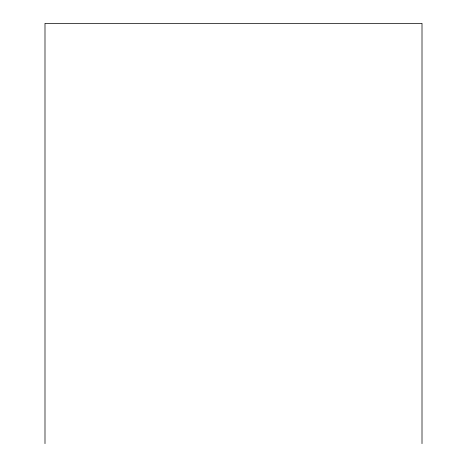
<?xml version="1.0" encoding="UTF-8"?>
<svg xmlns="http://www.w3.org/2000/svg" width="467" height="467" viewBox="0 0 467 467"><rect width="100%" height="100%" fill="white"/><g stroke="black" fill="none" stroke-linecap="round" stroke-linejoin="round"><path stroke-width="0.7" d="M422.005 443.65L422.005 23.35L44.995 23.35L44.995 443.65"/></g></svg>
